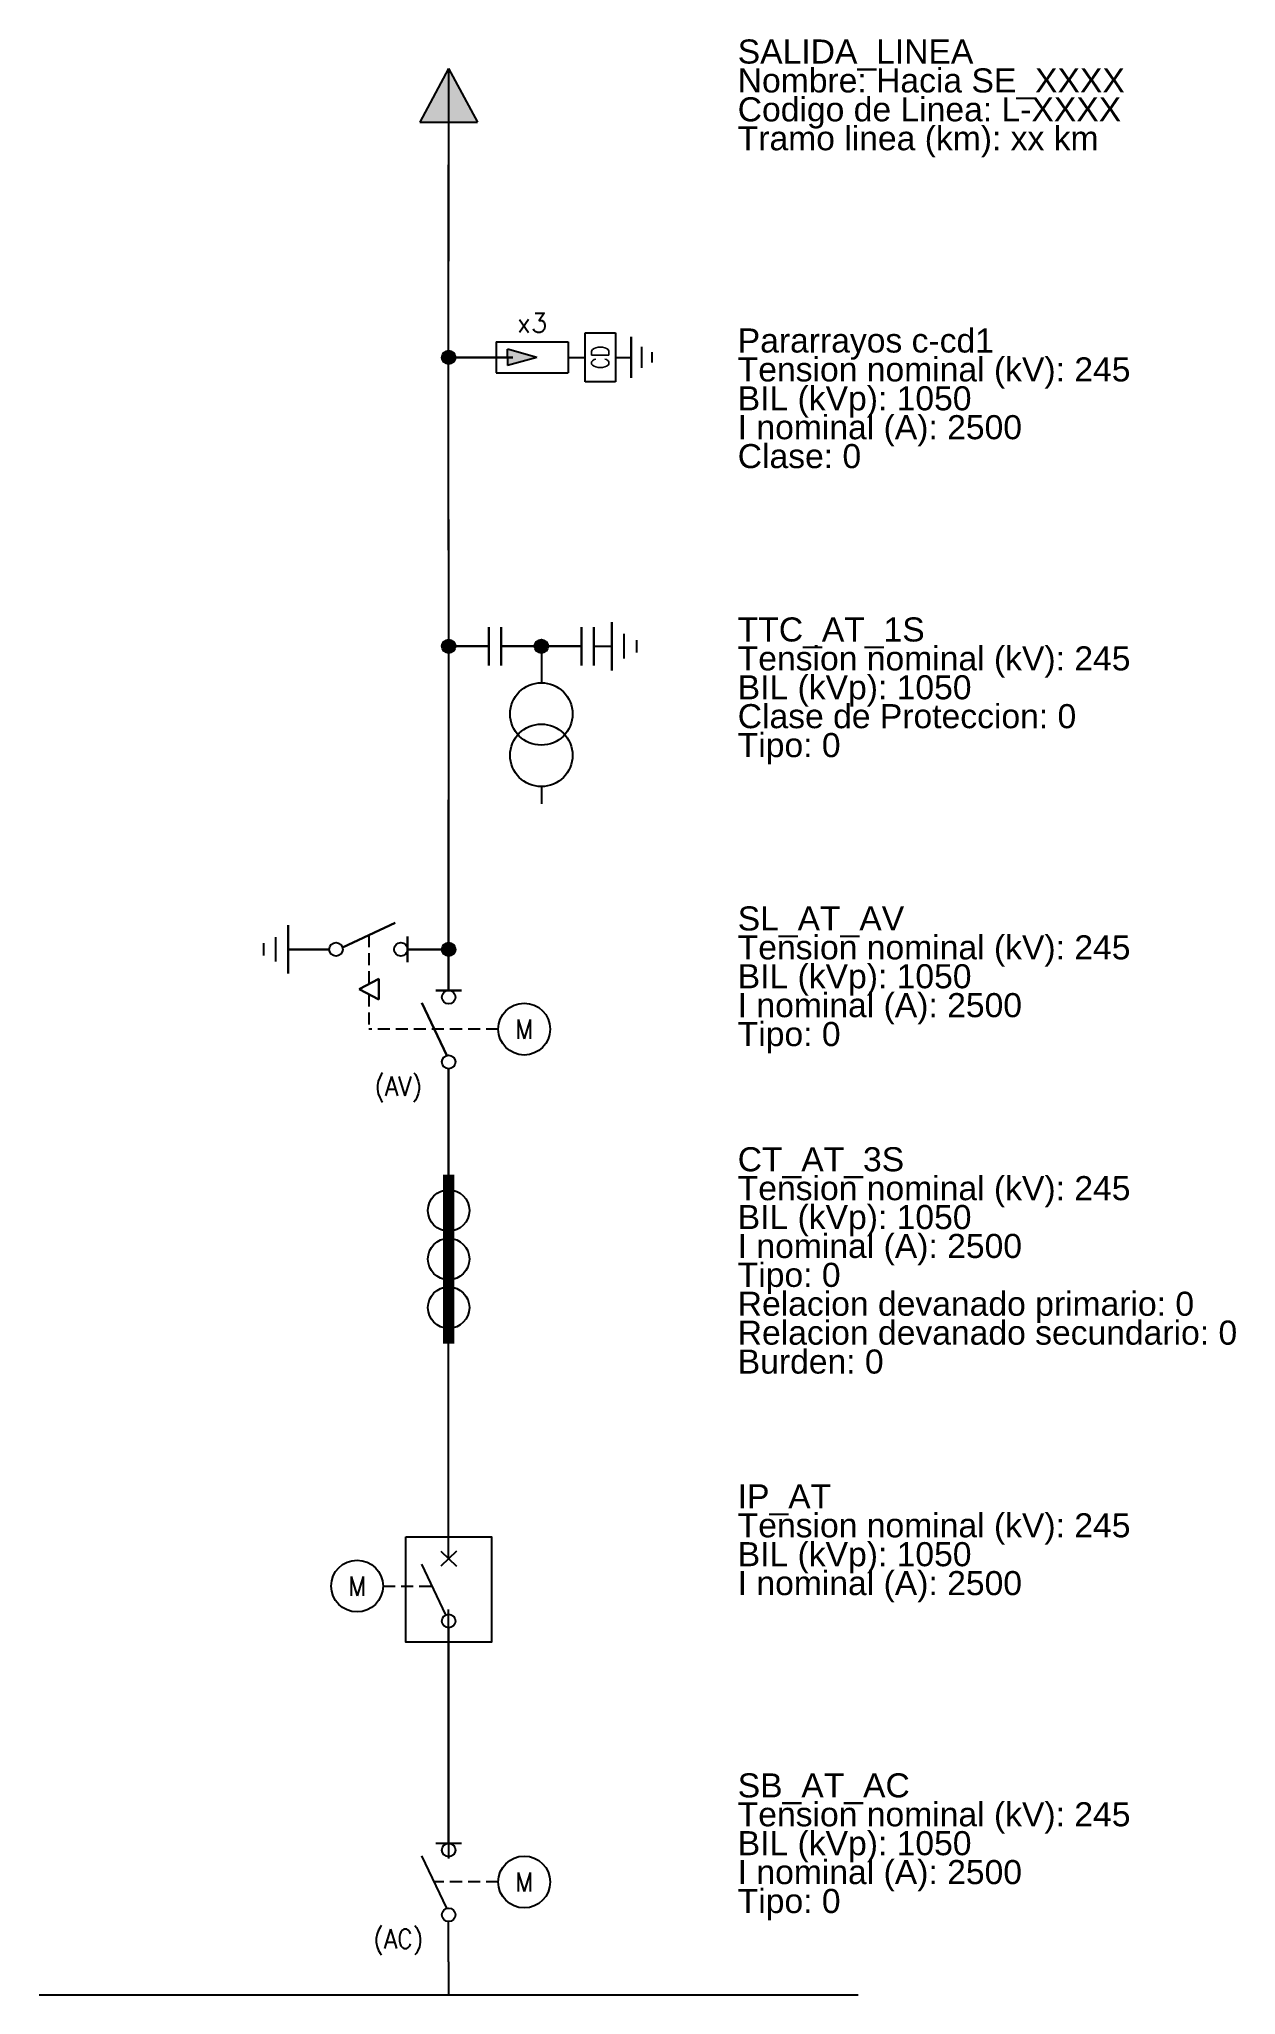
# Model space of a CAD drawing. Header units: millimetres. Extents: x -42 to 82, y 0 to 203.
import ezdxf
from ezdxf.enums import TextEntityAlignment as Align

# ---------------------------------------------------------------- set-up
doc = ezdxf.new("R2010")
doc.units = ezdxf.units.MM
doc.linetypes.add('HIDDEN', pattern=[0.375, 0.25, -0.125])
for name, color, linetype in [('BAHIA PROYECTADO', 3, 'Continuous'), ('E-DIAGRAMA AT', 3, 'Continuous'), ('E-EQUIPOS', 3, 'Continuous'), ('G-TEXTOS-NOTAS', 7, 'Continuous')]:
    doc.layers.add(name, color=color, linetype=linetype)
doc.layers.add('G-TEX', color=7, linetype='Continuous', lineweight=25)
doc.styles.add('1000-NOTAS', font='romans.shx', dxfattribs={"height": 2})
doc.styles.get("Standard").update_dxf_attribs({"font": 'arial.ttf'})

# ---------------------------------------------------------------- blocks, each defined once
blk = doc.blocks.new('SALIDA_LINEA')
at = {"layer": 'BAHIA PROYECTADO'}
h = blk.add_hatch(color=256, dxfattribs=at)
h.dxf.hatch_style = 2
h.paths.add_polyline_path([(-2.99, -5.6), (2.99, -5.6), (0, 0)])
for p, q in [((0, 0), (-2.99, -5.6)), ((0, 0), (0, -20)), ((0, 0), (2.99, -5.6)), ((-2.99, -5.6), (2.99, -5.6))]:
    blk.add_line(p, q, dxfattribs=at)
blk = doc.blocks.new('Pararrayos c-cd1')
h = blk.add_hatch(color=256)
h.dxf.hatch_style = 1
h.paths.add_polyline_path([(0.7, 0, 1), (-0.7, 0, 1)])
h = blk.add_hatch(color=256)
h.dxf.hatch_style = 1
h.paths.add_polyline_path([(6.1, 0.84), (6.1, 0), (6.1, -0.84), (9.14, 0)])
for p, q in [((14.18, -2.53), (14.18, 2.53)), ((14.18, 2.53), (17.3, 2.53)), ((17.3, 2.53), (17.3, -2.53)), ((4.94, 1.6), (12.39, 1.6)), ((4.94, 1.6), (4.94, -1.6)), ((6.1, 0), (6.1, 0.84)), ((9.14, 0), (6.1, 0.84)), ((12.39, 1.6), (12.39, -1.6)), ((20.03, 1.08), (20.03, -1.08)), ((21.11, -0.54), (21.11, 0.54)), ((4.94, -1.6), (12.39, -1.6)), ((6.1, 0), (6.1, -0.84)), ((9.14, 0), (6.1, -0.84)), ((12.39, 0), (14.18, 0)), ((17.3, 0), (18.94, 0)), ((17.3, -2.53), (14.18, -2.53))]:
    blk.add_line(p, q)
at = {"lineweight": 30}
for p, q in [((18.94, -2.12), (18.94, 2.12)), ((0, 0), (6.65, 0))]:
    blk.add_line(p, q, dxfattribs=at)
blk.add_circle((0, 0), 0.702)
at = {"layer": 'E-DIAGRAMA AT'}
blk.add_line((0, -20), (0, 20), dxfattribs=at)
at = {"layer": 'G-TEX', "style": '1000-NOTAS', "width": 0.75}
blk.add_text('CD', height=1.8, rotation=90, dxfattribs=at).set_placement((15.74, 0), align=Align.MIDDLE_CENTER)
at = {"layer": 'G-TEXTOS-NOTAS', "style": '1000-NOTAS'}
blk.add_text('x3', height=2, dxfattribs=at).set_placement((8.67, 3.59), align=Align.MIDDLE_CENTER)
blk = doc.blocks.new('TTC_AT_1S')
at = {"layer": 'BAHIA PROYECTADO', "linetype": 'ByBlock', "ltscale": 4}
h = blk.add_hatch(color=256, dxfattribs=at)
h.dxf.hatch_style = 1
h.paths.add_polyline_path([(-0.7, 0, 1), (0.7, 0, 1)])
at = {"layer": 'BAHIA PROYECTADO'}
h = blk.add_hatch(color=256, dxfattribs=at)
h.dxf.hatch_style = 1
h.paths.add_polyline_path([(10.32, 0, -1), (8.91, 0, -1)])
at = {"layer": 'BAHIA PROYECTADO', "lineweight": 30}
for p, q in [((16.95, 2.5), (16.95, -2.5)), ((0, 0), (4.17, 0)), ((4.17, 1.99), (4.17, -1.99)), ((5.45, 1.99), (5.45, -1.99)), ((5.45, 0), (13.78, 0)), ((13.78, 1.99), (13.78, -1.99)), ((13.78, 1.99), (13.78, -1.99)), ((15.06, 1.99), (15.06, -1.99))]:
    blk.add_line(p, q, dxfattribs=at)
at = {"layer": 'BAHIA PROYECTADO', "linetype": 'ByBlock', "ltscale": 4}
blk.add_line((15.06, 0), (16.95, 0), dxfattribs=at)
at = {"layer": 'BAHIA PROYECTADO'}
for p, q in [((18.23, -1.28), (18.23, 1.28)), ((19.5, 0.64), (19.5, -0.64)), ((9.62, 0), (9.62, -3.78)), ((9.62, -14.56), (9.62, -16.34))]:
    blk.add_line(p, q, dxfattribs=at)
at = {"layer": 'BAHIA PROYECTADO', "linetype": 'ByBlock', "ltscale": 4}
blk.add_lwpolyline([(0, 13.16), (0, -21.16)], dxfattribs=at)
blk.add_circle((0, 0), 0.702, dxfattribs=at)
at = {"layer": 'BAHIA PROYECTADO'}
for centre, radius in [((9.62, 0), 0.702), ((9.62, -7.02), 3.24), ((9.62, -11.32), 3.24)]:
    blk.add_circle(centre, radius, dxfattribs=at)
blk = doc.blocks.new('SL_AT_AV')
at = {"layer": 'E-DIAGRAMA AT'}
h = blk.add_hatch(color=256, dxfattribs=at)
h.dxf.hatch_style = 1
h.paths.add_polyline_path([(0.7, -1.46, 1), (-0.7, -1.46, 1)])
at = {"layer": 'E-DIAGRAMA AT', "lineweight": 30}
for p, q in [((0, 2.8), (0, 14.07)), ((0, -1.46), (0, 2.8)), ((-16.65, 1.04), (-16.65, -3.96)), ((-11.01, -1.26), (-5.55, 1.31)), ((-16.65, -1.46), (-12.39, -1.46)), ((-4.26, -0.13), (-4.26, -2.79)), ((-4.26, -1.46), (0, -1.46)), ((0, -5.72), (0, -1.46)), ((-7.26, -4.52), (-9.3, -5.6)), ((-7.26, -6.67), (-9.3, -5.6)), ((-7.26, -6.67), (-7.26, -4.52)), ((-1.33, -5.72), (1.33, -5.72)), ((-0.2, -12.47), (-2.77, -7.01)), ((0, -25.23), (0, -13.85))]:
    blk.add_line(p, q, dxfattribs=at)
at = {"layer": 'E-DIAGRAMA AT', "linetype": 'HIDDEN', "ltscale": 5}
for p, q in [((-8.28, 0.03), (-8.28, -5.06)), ((-8.28, -6.14), (-8.28, -9.74)), ((5.14, -9.74), (-8.28, -9.74))]:
    blk.add_line(p, q, dxfattribs=at)
at = {"layer": 'E-DIAGRAMA AT'}
for p, q in [((-19.2, -0.82), (-19.2, -2.1)), ((-17.92, -2.73), (-17.92, -0.18))]:
    blk.add_line(p, q, dxfattribs=at)
for centre, radius in [((-11.69, -1.46), 0.702), ((-4.96, -1.46), 0.702), ((0, -1.46), 0.702), ((0, -6.42), 0.702), ((7.84, -9.74), 2.69), ((0, -13.15), 0.702)]:
    blk.add_circle(centre, radius, dxfattribs=at)
at = {"layer": 'E-DIAGRAMA AT', "color": 7, "true_color": 0xf2f2f2, "style": '1000-NOTAS', "width": 0.9}
for s, p in [('M', (7.84, -9.74)), ('(AV)', (-5.23, -15.65))]:
    blk.add_text(s, height=2, dxfattribs=at).set_placement(p, align=Align.MIDDLE_CENTER)
blk = doc.blocks.new('CT_AT_3S')
at = {"layer": 'E-EQUIPOS', "color": 7, "const_width": 1.2}
blk.add_lwpolyline([(0, -17.38), (0, 0.16)], dxfattribs=at)
at = {"layer": 'E-EQUIPOS'}
for centre in [(0, -3.57), (0, -8.61), (0, -13.65)]:
    blk.add_circle(centre, 2.15, dxfattribs=at)
blk = doc.blocks.new('IP_AT')
at = {"layer": 'E-DIAGRAMA AT'}
for p, q in [((0, 0), (0, 20)), ((0, -15.85), (0, -35.85))]:
    blk.add_line(p, q, dxfattribs=at)
at = {"layer": 'E-DIAGRAMA AT', "linetype": 'Continuous'}
for p, q in [((0, -4.71), (0, 0)), ((-0.8, -3.92), (0.8, -5.51)), ((0.8, -3.92), (-0.8, -5.51)), ((0, -11.89), (0, -15.85))]:
    blk.add_line(p, q, dxfattribs=at)
at = {"layer": 'E-DIAGRAMA AT', "linetype": 'HIDDEN', "ltscale": 5}
blk.add_line((-6.81, -7.56), (-1.7, -7.56), dxfattribs=at)
at = {"layer": 'E-DIAGRAMA AT', "linetype": 'Continuous'}
blk.add_lwpolyline([(-4.44, -2.46), (4.44, -2.46), (4.44, -13.39), (-4.44, -13.39)], close=True, dxfattribs=at)
blk.add_lwpolyline([(-0.3, -10.55), (-2.77, -5.3)], dxfattribs=at)
for centre, radius in [((-9.5, -7.56), 2.69), ((0, -11.19), 0.702)]:
    blk.add_circle(centre, radius, dxfattribs=at)
at = {"layer": 'E-DIAGRAMA AT', "color": 7, "style": '1000-NOTAS', "width": 0.9}
blk.add_text('M', height=2, dxfattribs=at).set_placement((-9.5, -7.56), align=Align.MIDDLE_CENTER)
blk = doc.blocks.new('SB_AT_AC')
at = {"layer": 'E-DIAGRAMA AT'}
for p, q in [((0, 0), (0, 20)), ((0, -4.26), (0, 0)), ((-0.2, -11.01), (-2.77, -5.55)), ((-1.33, -4.26), (1.33, -4.26)), ((0, -16.58), (0, -12.39)), ((0, -16.58), (0, -20)), ((-42.5, -20), (42.5, -20))]:
    blk.add_line(p, q, dxfattribs=at)
at = {"layer": 'E-DIAGRAMA AT', "color": 3, "linetype": 'HIDDEN', "ltscale": 5}
blk.add_line((5.14, -8.28), (-1.48, -8.28), dxfattribs=at)
at = {"layer": 'E-DIAGRAMA AT'}
for centre, radius in [((0, -4.96), 0.702), ((7.84, -8.28), 2.69), ((0, -11.69), 0.702)]:
    blk.add_circle(centre, radius, dxfattribs=at)
at = {"layer": 'E-DIAGRAMA AT', "color": 7, "style": '1000-NOTAS', "width": 0.9}
blk.add_text('M', height=2, dxfattribs=at).set_placement((7.84, -8.28), align=Align.MIDDLE_CENTER)
at = {"layer": 'E-DIAGRAMA AT', "color": 7, "true_color": 0xf2f2f2, "style": '1000-NOTAS', "width": 0.9}
blk.add_text('(AC)', height=2, dxfattribs=at).set_placement((-5.23, -14.19), align=Align.MIDDLE_CENTER)

msp = doc.modelspace()

# ---------------------------------------------------------------- block references
at = {"layer": 'E-DIAGRAMA AT'}
for name, p in [('SALIDA_LINEA', (0, 200)), ('Pararrayos c-cd1', (0, 170)), ('TTC_AT_1S', (0, 140)), ('SL_AT_AV', (0, 110)), ('CT_AT_3S', (0, 85)), ('IP_AT', (0, 50)), ('SB_AT_AC', (0, 20))]:
    msp.add_blockref(name, p, dxfattribs=at)

# ---------------------------------------------------------------- texts
at = {"layer": 'E-DIAGRAMA AT', "char_height": 2.5, "width": 80, "attachment_point": 1}
for s, insert in [('SALIDA_LINEA', (30, 203)), ('Nombre: Hacia SE_XXXX', (30, 200)), ('Codigo de Linea: L-XXXX', (30, 197)), ('Tramo linea (km): xx km', (30, 194)), ('Pararrayos c-cd1', (30, 173)), ('Tension nominal (kV): 245', (30, 170)), ('BIL (kVp): 1050', (30, 167)), ('I nominal (A): 2500', (30, 164)), ('Clase: 0', (30, 161)), ('TTC_AT_1S', (30, 143)), ('Tension nominal (kV): 245', (30, 140)), ('BIL (kVp): 1050', (30, 137)), ('Clase de Proteccion: 0', (30, 134)), ('Tipo: 0', (30, 131)), ('SL_AT_AV', (30, 113)), ('Tension nominal (kV): 245', (30, 110)), ('BIL (kVp): 1050', (30, 107)), ('I nominal (A): 2500', (30, 104)), ('Tipo: 0', (30, 101)), ('CT_AT_3S', (30, 88)), ('Tension nominal (kV): 245', (30, 85)), ('BIL (kVp): 1050', (30, 82)), ('I nominal (A): 2500', (30, 79)), ('Tipo: 0', (30, 76)), ('Relacion devanado primario: 0', (30, 73)), ('Relacion devanado secundario: 0', (30, 70)), ('Burden: 0', (30, 67)), ('IP_AT', (30, 53)), ('Tension nominal (kV): 245', (30, 50)), ('BIL (kVp): 1050', (30, 47)), ('I nominal (A): 2500', (30, 44)), ('SB_AT_AC', (30, 23)), ('Tension nominal (kV): 245', (30, 20)), ('BIL (kVp): 1050', (30, 17)), ('I nominal (A): 2500', (30, 14)), ('Tipo: 0', (30, 11))]:
    msp.add_mtext(s, dxfattribs=dict(at, insert=insert))

doc.saveas('drawing.dxf')
